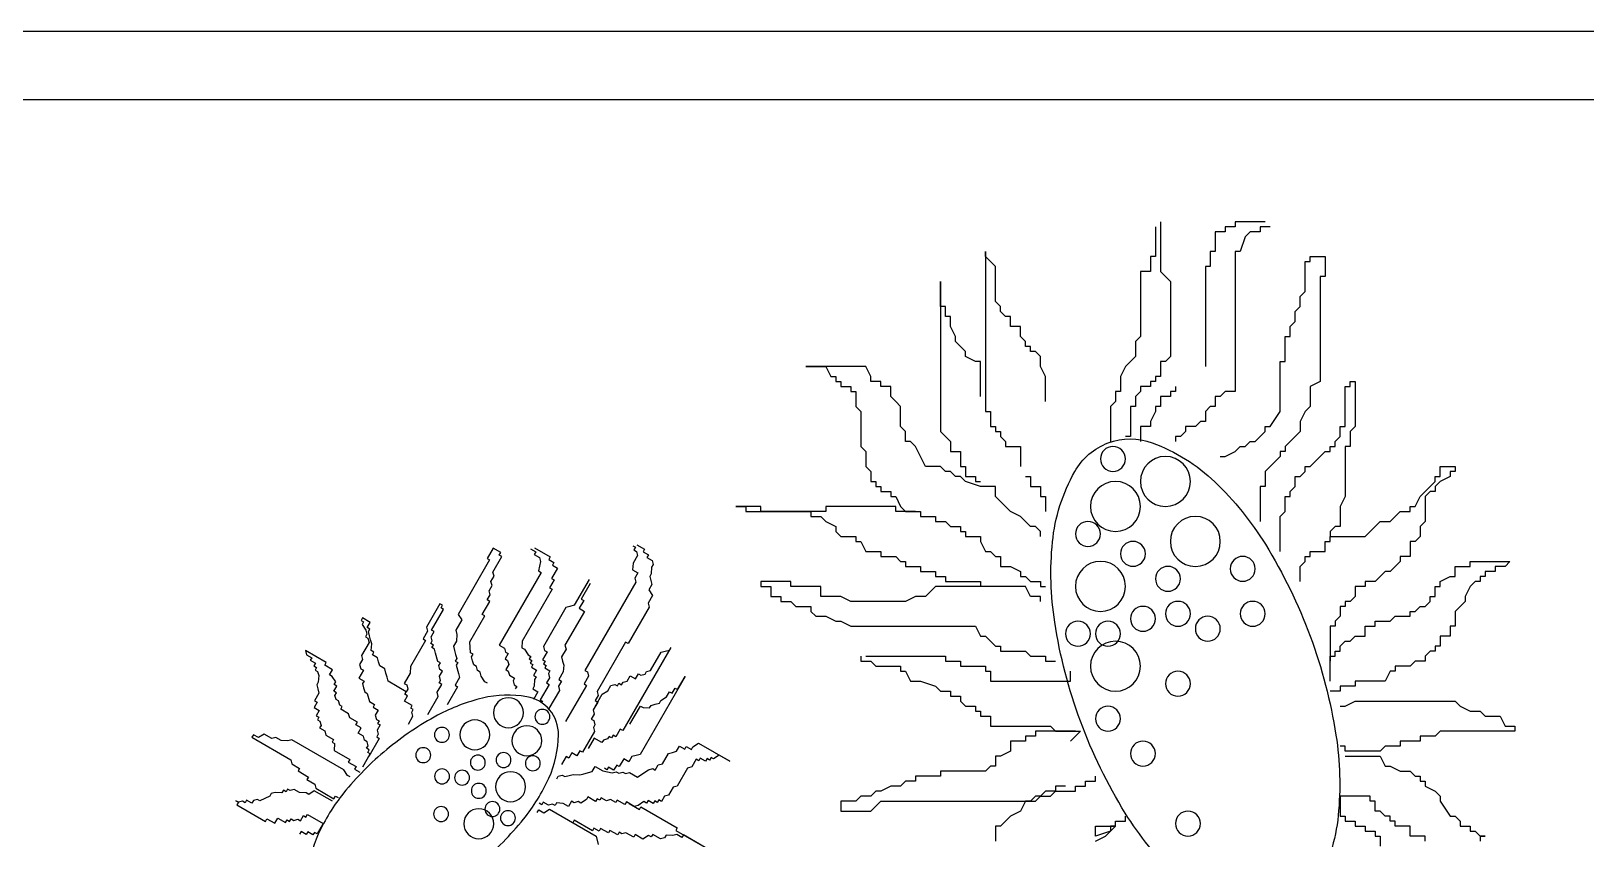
# Model space of a CAD drawing. Extents: x 839 to 4061, y 5103 to 8831.
# Drawn here: x 2578.1 to 2805.2, y 7803.5 to 7921.5 of the extents above; entities that cross this region are included whole.
import ezdxf

# ---------------------------------------------------------------- set-up
doc = ezdxf.new("R2010")
doc.units = 0
doc.header["$LTSCALE"] = 10
doc.header["$MEASUREMENT"] = 0
doc.layers.add('3', color=3, linetype='CONTINUOUS')
doc.layers.add('7', color=7, linetype='CONTINUOUS')

# ---------------------------------------------------------------- blocks, each defined once
blk = doc.blocks.new('A$C139035DF')
at = {"layer": '3', "color": 3}
for p, q in [((82.87, 379.38), (87.24, 379.38)), ((87.24, 379.38), (87.24, 378.65)), ((87.24, 378.65), (88.7, 378.65)), ((88.7, 378.65), (88.7, 377.92)), ((88.7, 377.92), (90.16, 377.92)), ((90.16, 377.92), (90.16, 375.01)), ((90.16, 375.01), (90.89, 375.01)), ((90.89, 375.01), (90.89, 372.82)), ((90.89, 372.82), (91.62, 372.82)), ((91.62, 372.82), (91.62, 358.23)), ((96, 355.31), (96, 354.58)), ((96, 354.58), (96.73, 354.58)), ((96.73, 354.58), (96.73, 353.85)), ((96.73, 353.85), (98.19, 353.85)), ((98.19, 353.85), (98.19, 352.39)), ((98.19, 352.39), (98.92, 352.39)), ((98.92, 352.39), (98.92, 351.66)), ((98.92, 351.66), (99.65, 350.2)), ((99.65, 350.2), (99.65, 349.47)), ((99.65, 349.47), (101.11, 349.47)), ((101.11, 349.47), (101.11, 347.28)), ((117.16, 342.17), (117.16, 340.71)), ((117.89, 342.17), (117.16, 342.17)), ((114.97, 339.26), (114.97, 337.07)), ((115.7, 339.26), (114.97, 339.26)), ((115.7, 340.71), (115.7, 339.26)), ((117.16, 340.71), (115.7, 340.71)), ((73.38, 332.69), (73.38, 333.42)), ((74.11, 332.69), (73.38, 332.69)), ((74.11, 331.23), (74.11, 332.69)), ((189.6, 331.74), (187.33, 330.43)), ((76.3, 331.23), (74.11, 331.23)), ((76.3, 330.5), (76.3, 331.23)), ((77.03, 330.5), (76.3, 330.5)), ((77.03, 329.77), (77.03, 330.5)), ((77.76, 329.04), (77.03, 329.77)), ((187.55, 330.05), (186.79, 329.61)), ((186.79, 329.61), (187.01, 329.23)), ((187.33, 330.43), (187.55, 330.05)), ((77.76, 326.85), (77.76, 329.04)), ((187.01, 329.23), (186.25, 328.79)), ((186.25, 328.79), (187.13, 327.28)), ((187.13, 327.28), (186.75, 327.06)), ((117.16, 324.66), (117.89, 326.12)), ((117.89, 326.12), (131.02, 326.12)), ((131.02, 326.12), (132.48, 324.66)), ((147.8, 326.12), (152.18, 326.12)), ((147.8, 324.66), (147.8, 326.12)), ((152.18, 326.85), (156.56, 326.85)), ((152.18, 326.12), (152.18, 326.85)), ((155.1, 326.12), (155.1, 324.66)), ((156.56, 326.12), (155.1, 326.12)), ((156.56, 326.85), (156.56, 326.12)), ((186.75, 327.06), (187.41, 325.92)), ((187.41, 325.92), (187.03, 325.7)), ((187.03, 325.7), (191.42, 318.12)), ((115.7, 324.66), (117.16, 324.66)), ((115.7, 323.93), (115.7, 324.66)), ((132.48, 324.66), (133.94, 324.66)), ((133.94, 324.66), (135.4, 323.93)), ((135.4, 323.93), (143.42, 323.93)), ((143.42, 323.93), (144.88, 324.66)), ((144.88, 324.66), (147.8, 324.66)), ((149.26, 323.2), (149.26, 322.47)), ((151.45, 323.2), (149.26, 323.2)), ((152.18, 323.93), (151.45, 323.2)), ((153.64, 323.93), (152.18, 323.93)), ((153.64, 324.66), (153.64, 323.93)), ((155.1, 324.66), (153.64, 324.66)), ((125.18, 320.29), (124.45, 318.83)), ((143.42, 320.29), (125.18, 320.29)), ((144.88, 321.02), (143.42, 320.29)), ((145.61, 321.02), (144.88, 321.02)), ((147.07, 321.75), (145.61, 321.02)), ((148.53, 321.75), (147.07, 321.75)), ((149.26, 322.47), (148.53, 321.75)), ((122.99, 318.1), (122.26, 317.37)), ((123.72, 318.83), (122.99, 318.1)), ((124.45, 318.83), (123.72, 318.83)), ((191.42, 318.12), (191.48, 317.15)), ((114.97, 315.91), (114.97, 315.18)), ((117.16, 315.91), (114.97, 315.91)), ((117.89, 316.64), (117.16, 315.91)), ((121.53, 316.64), (117.89, 316.64)), ((121.53, 317.37), (121.53, 316.64)), ((122.26, 317.37), (121.53, 317.37)), ((129.56, 315.91), (129.56, 315.18)), ((141.23, 315.91), (129.56, 315.91)), ((190.56, 316.11), (190.18, 315.89)), ((190.18, 315.89), (190.4, 315.51)), ((191.1, 316.93), (190.56, 316.11)), ((191.48, 317.15), (191.1, 316.93)), ((111.32, 312.26), (111.32, 313.72)), ((114.97, 315.18), (113.51, 315.18)), ((122.99, 313.72), (122.99, 312.26)), ((123.72, 313.72), (122.99, 313.72)), ((123.72, 314.45), (123.72, 313.72)), ((127.37, 314.45), (123.72, 314.45)), ((127.37, 315.18), (127.37, 314.45)), ((129.56, 315.18), (127.37, 315.18)), ((190.08, 314.32), (189.33, 313.88)), ((189.33, 313.88), (189.76, 313.12)), ((190.24, 314.91), (189.86, 314.69)), ((189.86, 314.69), (190.08, 314.32)), ((190.4, 315.51), (190.02, 315.29)), ((190.02, 315.29), (190.24, 314.91)), ((122.99, 312.26), (111.32, 312.26)), ((189.76, 313.12), (189.39, 312.9)), ((189.39, 312.9), (189.61, 312.52)), ((189.61, 312.52), (189.67, 311.54)), ((189.67, 311.54), (189.88, 311.17)), ((189.88, 311.17), (189.13, 310.73)), ((189.13, 310.73), (189.79, 309.59)), ((207.49, 308.72), (208.63, 309.37)), ((208.19, 310.13), (208.57, 310.35)), ((208.63, 309.37), (208.19, 310.13)), ((208.57, 310.35), (208.35, 310.73)), ((207.33, 308.12), (207.71, 308.34)), ((207.55, 307.74), (207.33, 308.12)), ((207.39, 307.14), (207.55, 307.74)), ((208.05, 306), (207.39, 307.14)), ((207.71, 308.34), (207.49, 308.72)), ((182.61, 301.89), (182.99, 302.11)), ((182.99, 302.11), (183.43, 301.35)), ((183.43, 301.35), (184.18, 301.79)), ((184.18, 301.79), (184.62, 301.04)), ((184.62, 301.04), (185, 301.25)), ((185, 301.25), (185.66, 300.12)), ((107.67, 297.67), (107.67, 298.4)), ((109.13, 297.67), (107.67, 297.67)), ((109.13, 296.94), (109.13, 297.67)), ((71.92, 295.48), (71.92, 292.56)), ((110.59, 296.94), (109.13, 296.94)), ((110.59, 296.21), (110.59, 296.94)), ((113.51, 296.21), (110.59, 296.21)), ((112.05, 296.94), (113.51, 296.94)), ((113.51, 296.94), (113.51, 296.21)), ((113.51, 296.21), (114.97, 296.21)), ((114.24, 295.48), (113.51, 296.21)), ((115.7, 295.48), (114.24, 295.48)), ((114.97, 296.21), (115.7, 295.48)), ((187.44, 293.56), (180.62, 289.61)), ((188.25, 293.02), (187.44, 293.56)), ((189.01, 293.46), (188.25, 293.02)), ((189.23, 293.08), (189.01, 293.46)), ((68.27, 291.1), (68.27, 290.37)), ((69.73, 291.1), (68.27, 291.1)), ((69.73, 291.83), (69.73, 291.1)), ((71.19, 291.83), (69.73, 291.83)), ((71.19, 292.56), (71.19, 291.83)), ((71.92, 292.56), (71.19, 292.56)), ((107.67, 291.1), (104.75, 291.1)), ((104.75, 291.1), (105.48, 291.1)), ((105.48, 291.1), (105.48, 290.37)), ((107.67, 289.64), (107.67, 291.1)), ((220.52, 291.47), (221.39, 289.96)), ((66.08, 289.64), (66.08, 288.18)), ((66.81, 289.64), (66.08, 289.64)), ((66.81, 290.37), (66.81, 289.64)), ((68.27, 290.37), (66.81, 290.37)), ((105.48, 290.37), (107.67, 289.64)), ((180.62, 289.61), (180.3, 288.41)), ((221.39, 289.96), (221.77, 290.18)), ((221.77, 290.18), (221.99, 289.8)), ((221.99, 289.8), (222.75, 290.24)), ((222.75, 290.24), (222.97, 289.86)), ((222.97, 289.86), (223.73, 290.3)), ((223.73, 290.3), (223.95, 289.92))]:
    blk.add_line(p, q, dxfattribs=at)
for points in [[(98.19, 379.38), (98.19, 372.09), (97.46, 371.36), (96.73, 370.63), (96.73, 359.68), (97.46, 358.95), (98.19, 358.95), (98.19, 356.77), (98.92, 356.77), (98.92, 356.04), (99.65, 356.04), (99.65, 355.31), (101.11, 355.31), (101.11, 354.58), (101.84, 353.85), (101.84, 352.39), (102.56, 352.39), (102.56, 348.01), (103.29, 348.01)], [(82.14, 378.65), (83.6, 378.65), (83.6, 377.92), (85.05, 377.92), (85.78, 377.19), (86.51, 375.01), (87.24, 375.01), (87.24, 354.58), (88.7, 354.58), (89.43, 353.85), (90.16, 353.85), (90.16, 352.39), (90.89, 352.39), (91.62, 351.66), (91.62, 350.2), (92.35, 350.2), (93.08, 349.47), (94.54, 349.47), (94.54, 348.74), (95.27, 348.01), (96, 348.01), (96, 347.28)], [(98.92, 378.65), (98.92, 374.28), (99.65, 374.28), (99.65, 372.09), (101.11, 372.09), (101.11, 362.6), (101.84, 361.87), (101.84, 359.68), (102.56, 358.95), (103.29, 358.23), (104.02, 356.77), (104.02, 354.58), (104.75, 354.58), (104.75, 353.12), (105.48, 352.39), (105.48, 347.28)], [(114.97, 353.12), (114.97, 356.77), (115.7, 358.23), (115.7, 359.68), (116.43, 360.41), (117.16, 360.41), (117.16, 361.14), (117.89, 361.14), (117.89, 361.87), (118.62, 362.6), (118.62, 364.06), (120.08, 364.06), (120.08, 365.52), (120.8, 365.52), (121.53, 366.25), (121.53, 366.98), (122.26, 367.71), (122.26, 372.82), (122.99, 373.55), (123.72, 374.28), (123.72, 375.01), (123.72, 351.66), (122.99, 351.66), (122.99, 349.47), (122.26, 349.47), (122.26, 348.74), (121.53, 348.74), (121.53, 348.01), (120.8, 347.28), (120.8, 346.55), (118.62, 346.55), (118.62, 343.63)], [(89.43, 345.09), (88.7, 345.09), (87.24, 345.82), (86.51, 346.55), (85.78, 346.55), (85.05, 347.28), (84.32, 347.28), (83.6, 348.01), (82.87, 348.74), (82.87, 349.47), (82.14, 349.47), (80.68, 351.66), (80.68, 358.95), (79.95, 358.95), (79.95, 362.6), (79.22, 362.6), (79.22, 364.06), (78.49, 364.79), (78.49, 366.25), (77.76, 366.98), (77.76, 368.44), (77.03, 369.17), (77.03, 373.55), (76.3, 373.55), (76.3, 374.28), (74.11, 374.28), (74.11, 371.36), (74.84, 371.36), (74.84, 356.04), (76.3, 355.31), (76.3, 352.39), (77.03, 351.66), (77.76, 350.2), (77.76, 348.74), (78.49, 348.01), (79.22, 347.28), (79.95, 346.55), (79.95, 345.82), (80.68, 345.82), (80.68, 345.09), (82.14, 343.63), (82.87, 342.9), (82.87, 340.71), (83.6, 340.71), (83.6, 335.61)], [(124.45, 353.85), (124.45, 358.95), (125.18, 358.95), (126.64, 359.68), (126.64, 360.41), (127.37, 361.14), (128.1, 361.87), (128.1, 362.6), (128.83, 364.06), (128.83, 365.52), (129.56, 365.52), (129.56, 366.98), (130.29, 366.98), (130.29, 370.63), (130.29, 348.74), (129.56, 348.01), (128.83, 347.28), (128.83, 345.82), (127.37, 345.82), (127.37, 343.63), (126.64, 343.63), (126.64, 342.17), (125.18, 342.17), (125.18, 341.44), (124.45, 341.44)], [(115.7, 333.42), (115.7, 334.15), (116.43, 334.88), (117.16, 334.88), (117.89, 335.61), (118.62, 336.34), (120.08, 337.07), (120.8, 337.8), (122.26, 339.26), (122.26, 340.71), (124.45, 340.71), (126.64, 341.44), (127.37, 342.17), (128.1, 342.17), (128.83, 342.9), (129.56, 342.9), (130.29, 343.63), (132.48, 343.63), (133.21, 345.09), (133.94, 346.55), (134.67, 347.28), (135.4, 347.28), (135.4, 348.74), (136.13, 349.47), (136.13, 352.39), (136.86, 353.12), (137.59, 353.85), (137.59, 355.31), (139.04, 355.31), (139.04, 356.04), (140.5, 356.04), (140.5, 356.77), (141.23, 358.23), (149.99, 358.23), (147.07, 358.23), (146.34, 356.77), (145.61, 356.77), (145.61, 356.04), (144.88, 356.04), (144.88, 355.31), (143.42, 355.31), (143.42, 354.58), (142.69, 354.58), (142.69, 352.39), (141.96, 351.66), (141.96, 346.55), (141.23, 345.82), (141.23, 343.63), (140.5, 342.9), (140.5, 341.44), (139.77, 341.44), (139.77, 340.71), (139.04, 340.71), (139.04, 339.99), (137.59, 339.99), (137.59, 339.26), (136.86, 339.26), (136.13, 337.8), (135.4, 337.07), (133.21, 337.07), (133.21, 336.34), (131.02, 336.34), (131.02, 335.61), (129.56, 335.61), (128.83, 334.88), (127.37, 334.88), (127.37, 334.15), (126.64, 334.15), (126.64, 333.42), (124.45, 333.42), (124.45, 332.69), (123.72, 331.23), (122.99, 331.23), (122.26, 330.5), (121.53, 330.5), (121.53, 329.04), (120.08, 329.04), (118.62, 328.31), (118.62, 327.58), (117.89, 327.58), (117.16, 326.85), (115.7, 326.85), (115.7, 326.12), (114.97, 326.12)], [(80.68, 331.23), (80.68, 336.34), (79.95, 337.07), (79.95, 339.26), (79.22, 339.26), (79.22, 339.99), (78.49, 340.71), (78.49, 342.17), (77.76, 342.17), (77.03, 342.9), (77.03, 343.63), (76.3, 343.63), (74.84, 345.09), (74.11, 345.82), (73.38, 345.82), (73.38, 346.55), (72.65, 346.55), (72.65, 347.28), (71.92, 348.01), (71.92, 349.47), (71.19, 349.47), (71.19, 355.31), (70.46, 355.31), (70.46, 356.04), (69.73, 356.04), (69.73, 349.47), (70.46, 348.74), (70.46, 346.55), (71.19, 346.55), (71.19, 339.26), (71.92, 337.8), (71.92, 334.88), (72.65, 334.88), (73.38, 334.15), (73.38, 333.42), (68.27, 333.42), (67.54, 334.15), (66.81, 334.88), (66.08, 335.61), (64.63, 335.61), (63.9, 336.34), (63.17, 337.07), (61.71, 337.07), (61.71, 337.8), (60.98, 337.8), (60.25, 339.26), (59.52, 339.99), (58.79, 340.71), (58.06, 341.44), (58.06, 342.17), (57.33, 342.17), (57.33, 343.63), (55.14, 343.63), (55.14, 342.9), (55.87, 342.9), (55.87, 342.17), (57.33, 341.44), (58.06, 340.71), (58.06, 339.99), (58.79, 339.99), (59.52, 339.26), (59.52, 335.61), (60.25, 334.88), (60.25, 333.42), (60.98, 332.69), (61.71, 332.69), (61.71, 330.5), (63.17, 330.5), (63.17, 329.77), (63.9, 329.04), (64.63, 328.31), (65.36, 328.31), (66.81, 326.85), (68.27, 326.85), (68.27, 326.12), (69.73, 326.12), (69.73, 324.66), (70.46, 323.93), (71.19, 323.93), (71.19, 323.2), (71.92, 323.2), (71.92, 321.75), (72.65, 321.02), (72.65, 320.29), (73.38, 320.29), (73.38, 315.18)], [(133.94, 337.07), (136.86, 337.07), (136.86, 337.8), (147.07, 337.8), (147.07, 337.07), (156.56, 337.07), (156.56, 337.8), (160.2, 337.8), (158.74, 337.8), (158.74, 337.07), (149.26, 337.07), (149.26, 336.34), (147.8, 336.34), (147.07, 335.61), (145.61, 334.88), (145.61, 334.15), (144.88, 333.42), (142.69, 333.42), (142.69, 332.69), (141.96, 332.69), (141.23, 331.23), (139.04, 331.23), (139.04, 330.5), (136.86, 330.5), (136.13, 329.77), (135.4, 329.77), (135.4, 329.04), (133.21, 329.04), (133.21, 328.31), (131.02, 328.31), (131.02, 327.58), (129.56, 327.58), (129.56, 326.85), (124.45, 326.85), (124.45, 326.12)], [(174.67, 332.2), (173.53, 331.54), (173.75, 331.16), (172.99, 330.72), (173.21, 330.34), (172.45, 329.91), (172.29, 329.31), (172.51, 328.93), (172.57, 327.95), (172.79, 327.57), (172.63, 326.97), (172.47, 326.38), (172.91, 325.62), (172.38, 324.8), (173.03, 323.66), (172.87, 323.07), (175.95, 317.76), (176.32, 317.98), (180.49, 310.78), (180.33, 310.19), (180.77, 309.43), (180.39, 309.21), (181.05, 308.07), (180.89, 307.47), (181.33, 306.72), (180.95, 306.5), (180.79, 305.9), (181.01, 305.52), (180.85, 304.92), (182.61, 301.89)], [(175.27, 332.04), (174.89, 331.82), (175.11, 331.44), (174.73, 331.22), (174.57, 330.62), (175.23, 329.49), (175.29, 328.51), (174.53, 328.07), (174.97, 327.31), (174.81, 326.72), (182.27, 313.84), (181.89, 313.62), (181.73, 313.02), (182.39, 311.88), (182.01, 311.66), (185.08, 306.36)], [(196.5, 311.96), (196.88, 312.18), (197.42, 313), (197.58, 313.6), (197.96, 313.82), (198.12, 314.42), (198.5, 314.64), (198.66, 315.23), (198.82, 315.83), (198.6, 316.21), (198.98, 316.43), (199.08, 318.01), (196.88, 321.79), (197.26, 322.01), (196.16, 323.91), (196.54, 324.13), (196.1, 324.89), (196.26, 325.48), (195.82, 326.24), (195.98, 326.84), (195.54, 327.6), (195.7, 328.19), (194.39, 330.47), (194.77, 330.69), (194.55, 331.07), (195.68, 331.72), (196.56, 330.21), (196.18, 329.99), (200.79, 322.03), (200.25, 321.22), (201.13, 319.7), (200.97, 319.1), (201.03, 318.13), (201.47, 317.37), (201.31, 316.77), (201.15, 316.17), (200.99, 315.57), (201.21, 315.2), (200.83, 314.98), (201.05, 314.6), (200.73, 313.4), (200.57, 312.8), (201.23, 311.67), (200.85, 311.45), (202.39, 308.8)], [(73.38, 312.26), (73.38, 315.91), (72.65, 315.91), (72.65, 316.64), (71.92, 316.64), (71.92, 317.37), (71.19, 318.1), (70.46, 318.1), (69.73, 318.83), (68.27, 318.83), (68.27, 320.29), (66.81, 320.29), (66.81, 321.02), (64.63, 321.02), (63.9, 321.75), (61.71, 321.75), (61.71, 322.47), (60.98, 322.47), (60.25, 323.2), (59.52, 323.2), (58.79, 323.93), (58.79, 324.66), (58.06, 324.66), (58.06, 326.12), (57.33, 326.12), (57.33, 326.85), (55.87, 327.58), (55.14, 327.58), (55.14, 329.04), (52.95, 329.04), (52.95, 329.77), (47.12, 329.77), (47.84, 329.04), (49.3, 329.04), (49.3, 328.31), (50.76, 328.31), (50.76, 327.58), (51.49, 327.58), (51.49, 326.85), (52.22, 326.85), (52.95, 326.12), (53.68, 324.66), (53.68, 323.93), (54.41, 323.2), (55.14, 322.47), (55.14, 320.29), (55.87, 320.29), (55.87, 318.83), (57.33, 318.83), (57.33, 317.37), (58.06, 317.37), (58.06, 316.64), (58.79, 316.64), (59.52, 315.91), (59.52, 315.18), (60.98, 315.18), (61.71, 314.45), (63.9, 314.45), (63.9, 313.72), (64.63, 313.72), (65.36, 312.26), (69.73, 312.26), (69.73, 311.53), (71.92, 311.53), (71.92, 310.8), (73.38, 310.8)], [(190.2, 331.58), (189.44, 331.14), (189.66, 330.77), (188.9, 330.33), (188.74, 329.73), (189.02, 328.37), (188.65, 328.15), (194.79, 317.55), (194.03, 317.11), (193.87, 316.51), (193.49, 316.29), (193.93, 315.53), (193.55, 315.31), (193.39, 314.72), (193.83, 313.96), (193.45, 313.74), (193.29, 313.14), (192.54, 312.7), (192.76, 312.32), (192.6, 311.72), (192.22, 311.5), (192.44, 311.13)], [(181.65, 327.14), (183.84, 323.35), (184.44, 323.19), (185.04, 323.03), (188.33, 317.35), (188.17, 316.75), (187.79, 316.53), (188.45, 315.39), (188.07, 315.17), (188.29, 314.79), (187.91, 314.57), (188.13, 314.2), (187.37, 313.76), (187.59, 313.38), (187.43, 312.78), (187.87, 312.02), (187.49, 311.8), (188.81, 309.53), (188.43, 309.31)], [(181.49, 326.54), (182.8, 324.26), (182.42, 324.04), (183.08, 322.91), (182.33, 322.47), (185.18, 317.55), (185.02, 316.95), (185.68, 315.81), (185.52, 315.21), (185.36, 314.61), (185.42, 313.64), (186.08, 312.5), (185.7, 312.28), (186.14, 311.52), (185.98, 310.93), (187.51, 308.27)], [(205.22, 307.4), (203.68, 310.05), (203.84, 310.65), (203.18, 311.79), (203.56, 312.01), (203.34, 312.38), (203.5, 312.98), (203.06, 313.74), (203.44, 313.96), (203.6, 314.56), (203.38, 314.94), (203.76, 315.16), (204.08, 316.35), (204.24, 316.95), (204.62, 317.17), (204.4, 317.55), (204.78, 317.77), (204.56, 318.15), (204.72, 318.75), (204.28, 319.5), (204.66, 319.72), (202.9, 322.75), (203.28, 322.97), (203.06, 323.35), (203.44, 323.57), (205.42, 320.16), (205.26, 319.56), (205.91, 318.43), (205.54, 318.21), (207.73, 314.42), (207.79, 313.44), (208.67, 311.93), (208.29, 311.71), (208.13, 311.11), (208.35, 310.73), (211, 312.27), (211.16, 312.86), (211.32, 313.46), (211.48, 314.06), (212.24, 314.5), (212.4, 315.1), (212.56, 315.7), (213.31, 316.14), (213.09, 316.51), (213.47, 316.73), (213.41, 317.71), (213.57, 318.31), (213.73, 318.91), (213.89, 319.51), (213.67, 319.88), (214.05, 320.1), (213.61, 320.86), (214.75, 321.52), (214.97, 321.14), (214.59, 320.92), (214.81, 320.54), (214.27, 319.72), (214.11, 319.13), (214.33, 318.75), (213.95, 318.53), (213.79, 317.93), (214.89, 316.04), (214.73, 315.44), (215.17, 314.68), (215.01, 314.08), (214.63, 313.86), (215.29, 312.73), (214.53, 312.29), (214.75, 311.91), (214.59, 311.31), (214.43, 310.71), (214.05, 310.49), (213.73, 309.3), (212.98, 308.86), (213.19, 308.48), (212.44, 308.04), (212.88, 307.28), (212.72, 306.68), (212.34, 306.46), (212.56, 306.09), (212.18, 305.87), (212.62, 305.11), (212.46, 304.51), (212.68, 304.13), (212.3, 303.91), (213.83, 301.26)], [(141.96, 315.91), (141.96, 315.18), (140.5, 315.18), (139.77, 314.45), (136.13, 314.45), (136.13, 313.72), (135.4, 313.72), (134.67, 312.26), (133.21, 312.26), (131.02, 311.53), (130.29, 310.8), (128.83, 310.8), (128.83, 310.07), (127.37, 310.07), (127.37, 309.34), (126.64, 308.61), (125.18, 308.61), (125.18, 307.88), (124.45, 307.88), (124.45, 307.15), (122.99, 307.15), (122.99, 305.69), (114.24, 305.69), (113.51, 304.96), (109.86, 304.96), (111.32, 303.51)], [(180.83, 308.45), (179.74, 310.35), (178.92, 310.88), (178.48, 311.64), (177.88, 311.8), (177.5, 311.58), (177.28, 311.96), (176.9, 311.74), (176.68, 312.12), (176.09, 312.28), (175.65, 313.04), (174.89, 312.6), (174.45, 313.36), (174.07, 313.14), (173.47, 313.3), (173.25, 313.67), (172.66, 313.83), (171.12, 316.49), (170.52, 316.65), (169.92, 316.8), (169.7, 317.18), (176.73, 305.06), (177.1, 305.28), (177.76, 304.14), (178.14, 304.36), (178.36, 303.99), (178.74, 304.2), (178.96, 303.83), (179.56, 303.67), (179.78, 303.29), (180.91, 303.95), (181.79, 302.43)], [(214.71, 299.75), (213.61, 301.64), (213.99, 301.86), (213.77, 302.24), (214.15, 302.46), (213.93, 302.84), (214.09, 303.43), (214.47, 303.65), (214.63, 304.25), (215.39, 304.69), (214.95, 305.45), (215.71, 305.89), (215.49, 306.27), (216.62, 306.92), (216.78, 307.52), (217.92, 308.18), (217.7, 308.56), (218.08, 308.78), (218.24, 309.38), (218.62, 309.6), (218.78, 310.19), (218.56, 310.57), (218.94, 310.79), (218.5, 311.55), (218.88, 311.77), (218.66, 312.15), (219.2, 312.97), (219.57, 313.19), (219.14, 313.94), (220.27, 314.6), (220.05, 314.98), (223.08, 316.74), (222.92, 316.14), (222.17, 315.7), (222.39, 315.32), (221.63, 314.88), (221.85, 314.5), (221.47, 314.28), (221.69, 313.9), (221.31, 313.68), (221.15, 313.09), (221.21, 312.11), (221.43, 311.73), (221.27, 311.13), (221.11, 310.53), (221.77, 309.4), (221.39, 309.18), (221.83, 308.42), (221.07, 307.98), (221.51, 307.22), (221.13, 307), (221.35, 306.63), (220.97, 306.41), (220.81, 305.81), (221.03, 305.43), (220.27, 304.99), (220.11, 304.39), (218.98, 303.73), (219.2, 303.36), (218.82, 303.14), (218.88, 302.16), (216.61, 300.84), (216.83, 300.46), (215.69, 299.81), (215.91, 299.43), (215.15, 298.99)], [(175.69, 305.98), (174.15, 308.63), (173.77, 308.41), (172.8, 308.35), (172.58, 308.73), (171.98, 308.89), (171.38, 309.05), (171.16, 309.43), (170.34, 309.97), (169.91, 310.72), (169.53, 310.5), (169.09, 311.26), (168.71, 311.04), (167.61, 312.94), (174.19, 301.57), (174.79, 301.41), (175.39, 301.25), (175.83, 300.5), (176.59, 300.93), (177.25, 299.8), (177.62, 300.02), (178.06, 299.26), (178.82, 299.7), (179.04, 299.32), (179.42, 299.54)], [(71.92, 308.61), (71.19, 308.61), (69.73, 309.34), (55.14, 309.34), (54.41, 308.61), (52.95, 307.88), (51.49, 307.88), (50.76, 307.15), (48.57, 307.15), (47.84, 305.69), (46.39, 305.69), (46.39, 304.96), (57.33, 304.96), (58.06, 304.23), (60.25, 304.23), (60.25, 303.51), (63.17, 303.51), (63.17, 302.78), (65.36, 302.78), (66.08, 302.05), (71.19, 302.05), (71.19, 302.78), (71.92, 302.78)], [(110.59, 304.96), (116.43, 304.96), (116.43, 304.23), (117.89, 304.23), (117.89, 303.51), (120.08, 303.51), (120.08, 302.05), (121.53, 301.32), (122.26, 301.32), (122.26, 299.86), (122.99, 299.86), (123.72, 299.13), (130.29, 299.13), (130.29, 298.4), (133.94, 298.4), (133.94, 297.67), (135.4, 297.67), (136.13, 296.94), (137.59, 296.94), (139.04, 296.21), (139.77, 296.21), (140.5, 295.48), (141.96, 295.48), (142.69, 294.75), (144.88, 294.75), (144.88, 293.29), (140.5, 293.29), (139.04, 294.75), (116.43, 294.75), (115.7, 295.48), (116.43, 295.48), (117.16, 294.75), (117.89, 294.75), (118.62, 293.29), (120.08, 292.56), (120.8, 291.83), (121.53, 291.1), (122.26, 291.1), (122.26, 288.91)], [(216.57, 298.29), (216.95, 298.51), (217.48, 299.33), (225.06, 303.72), (225.66, 303.56), (226.63, 303.62), (227.39, 304.05), (227.99, 303.9), (229.13, 304.55), (229.94, 304.02), (230.7, 304.45), (230.92, 304.08), (225.24, 300.78), (225.08, 300.19), (223.94, 299.53), (224.16, 299.15), (222.65, 298.27), (222.87, 297.89), (221.73, 297.23), (221.57, 296.64), (218.92, 295.1), (218.7, 295.48), (218.32, 295.26)], [(186.38, 298), (186.16, 298.38), (185.56, 298.54), (185.18, 298.32), (184.58, 298.48), (183.99, 298.64), (183.01, 298.58), (182.41, 298.74), (181.21, 299.06), (180.77, 299.82), (179.64, 299.16), (178.28, 298.88), (177.68, 299.04), (177.31, 298.82), (176.71, 298.98), (176.33, 298.76), (175.73, 298.92), (174.59, 298.26), (173.78, 298.8), (172.96, 299.34), (172.36, 299.5), (171.98, 299.28), (171.54, 300.04), (170.94, 300.2), (170.07, 301.71), (169.47, 301.87), (168.87, 302.03), (168.43, 302.79), (167.67, 302.35), (167.45, 302.73), (166.7, 302.29), (166.48, 302.67), (165.66, 303.2), (161.11, 300.57), (162.63, 301.45), (163.45, 300.91), (163.83, 301.13), (164.05, 300.75), (164.42, 300.97), (164.64, 300.59), (165.4, 301.03), (165.62, 300.65), (166, 300.87), (166.66, 299.74), (167.26, 299.58), (168.79, 296.92), (169.39, 296.77), (170.05, 295.63), (170.65, 295.47), (171.09, 294.71), (171.46, 294.93), (171.68, 294.55), (172.06, 294.77), (172.28, 294.39), (173.04, 294.83), (173.26, 294.45), (173.64, 294.67), (174.46, 294.13), (175.05, 293.97), (176.19, 294.63), (176.41, 294.25), (177.55, 294.91), (177.76, 294.53), (178.52, 294.97), (179.12, 294.81), (179.88, 295.25), (180.1, 294.87), (180.48, 295.09), (180.7, 294.71), (181.83, 295.37), (182.05, 294.99), (182.87, 294.45), (183.25, 294.67), (183.85, 294.51), (184.23, 294.73), (184.66, 293.98), (185.42, 294.42), (186.4, 294.48), (186.62, 294.1), (187, 294.32), (187.6, 294.16), (188.35, 294.6), (188.57, 294.22), (188.95, 294.44)], [(71.19, 301.32), (66.08, 301.32), (65.36, 299.86), (64.63, 299.86), (63.17, 299.13), (61.71, 299.13), (60.98, 298.4), (60.25, 298.4), (60.25, 297.67), (59.52, 297.67), (59.52, 296.94), (58.06, 296.21), (57.33, 295.48), (57.33, 294.75), (55.87, 292.56), (55.14, 292.56), (54.41, 291.83), (54.41, 291.1), (52.95, 291.1), (52.95, 290.37), (52.22, 290.37), (51.49, 289.64), (50.76, 289.64), (51.49, 289.64), (51.49, 288.91)], [(59.52, 288.91), (59.52, 289.64), (61.71, 289.64), (61.71, 291.1), (63.9, 291.1), (63.9, 291.83), (64.63, 291.83), (64.63, 292.56), (65.36, 292.56), (66.08, 293.29), (66.81, 293.29), (66.81, 294.75), (67.54, 294.75), (67.54, 295.48), (71.92, 295.48)], [(219.14, 294.72), (221.79, 296.26), (222.61, 295.72), (222.99, 295.94), (223.96, 296), (224.72, 296.44), (225.32, 296.28), (225.7, 296.5), (225.92, 296.12), (226.3, 296.34), (226.52, 295.96), (227.49, 296.02), (228.09, 295.86), (228.31, 295.48), (229.73, 294.78), (230.11, 295), (230.7, 294.84), (230.92, 294.46), (231.68, 294.9), (231.9, 294.52), (232.28, 294.74), (232.88, 294.58), (233.26, 294.8), (232.88, 294.58), (233.1, 294.21), (228.93, 291.79), (228.71, 292.17), (227.57, 291.51), (227.14, 292.27), (226, 291.61), (225.78, 291.99), (225.4, 291.77), (225.18, 292.15), (224.8, 291.93), (224.2, 292.09), (223.83, 291.87), (223.39, 292.63), (223.01, 292.41), (222.79, 292.79), (220.52, 291.47)], [(175.81, 294.41), (174.3, 293.54), (174.08, 293.91), (168.77, 290.84), (168.99, 290.46), (164.07, 287.61)], [(162.93, 286.95), (167.86, 289.81), (168.08, 289.43), (168.83, 289.87), (169.43, 289.71), (170.41, 289.77), (170.63, 289.39), (171.23, 289.23), (172.36, 289.89), (172.58, 289.51), (172.96, 289.73), (173.78, 289.19), (174.91, 289.85), (175.13, 289.47), (176.27, 290.13), (176.87, 289.97), (177.25, 290.19), (177.47, 289.81), (178.6, 290.47), (178.82, 290.09), (179.96, 290.75), (180.18, 290.37), (180.94, 290.81), (181.16, 290.43), (183.81, 291.96), (184.03, 291.58)], [(107.67, 288.91), (106.21, 289.64), (104.75, 291.1), (104.75, 291.83), (103.29, 291.83), (103.29, 292.56)]]:
    blk.add_lwpolyline(points, dxfattribs=at)
for points in [[(76.3, 318.83, 0.049822), (72.54, 304.37, 0.06364), (72.21, 292.65, 0.103576), (75.47, 282.35, 0.178002), (80.35, 278.18, 0.178002), (86.77, 278.17, 0.103576), (95.94, 283.88, 0.06364), (103.31, 292.99, 0.049822), (109.86, 306.42, 0.049822), (113.62, 320.88, 0.06364), (113.95, 332.6, 0.103576), (110.69, 342.9, 0.178002), (105.81, 347.07, 0.178002), (99.39, 347.08, 0.103576), (90.22, 341.37, 0.06364), (82.85, 332.26, 0.049822)], [(211.22, 302.28, -0.049822), (217.52, 295.9, -0.06364), (221.21, 289.92, -0.103576), (222.62, 283.59, -0.178002), (221.34, 279.96, -0.178002), (218.01, 278.02, -0.103576), (211.53, 278.23, -0.06364), (204.97, 280.74, -0.049822), (197.53, 285.74, -0.049822), (191.23, 292.12, -0.06364), (187.53, 298.1, -0.103576), (186.12, 304.43, -0.178002), (187.41, 308.07, -0.178002), (190.74, 310, -0.103576), (197.22, 309.79, -0.06364), (203.78, 307.28, -0.049822)]]:
    blk.add_lwpolyline(points, format="xyb", close=True, dxfattribs=at)
for centre, radius in [((105.12, 344.73), 1.82), ((97.46, 341.44), 3.65), ((104.75, 337.8), 3.65), ((93.08, 332.69), 3.65), ((108.77, 333.78), 1.82), ((102.2, 330.87), 1.82), ((86.15, 328.68), 1.82), ((106.94, 326.12), 3.65), ((97.09, 327.22), 1.82), ((84.69, 322.11), 1.82), ((95.63, 322.11), 1.82), ((100.74, 321.38), 1.82), ((91.26, 319.92), 1.82), ((105.85, 319.19), 1.82), ((110.23, 319.19), 1.82), ((104.75, 314.45), 3.65), ((95.63, 311.9), 1.82), ((193.43, 307.66), 2.19), ((105.85, 306.79), 1.82), ((188.47, 307.06), 1.09), ((190.74, 303.57), 2.19), ((198.34, 304.43), 2.19), ((203.15, 304.43), 1.09), ((100.74, 301.68), 1.82), ((205.88, 301.46), 1.09), ((189.87, 300.28), 1.09), ((194.15, 300.74), 1.09), ((197.9, 300.38), 1.09), ((193.12, 296.85), 2.19), ((200.2, 298.17), 1.09), ((203.13, 298.35), 1.09), ((197.76, 296.25), 1.09), ((94.17, 291.47), 1.82), ((193.5, 292.26), 1.09), ((195.77, 293.58), 1.09), ((197.76, 291.45), 2.19), ((203.27, 292.86), 1.09)]:
    blk.add_circle(centre, radius, dxfattribs=at)
blk = doc.blocks.new('A$C3C5F467C')
at = {"layer": '3'}
blk.add_lwpolyline([(421.99, 450.6), (421.99, 40), (40, 40), (40, 450.6)], close=True, dxfattribs=at)
at = {"layer": '7'}
blk.add_lwpolyline([(30, 460.6), (431.99, 460.6), (431.99, 30), (30, 30)], close=True, dxfattribs=at)
at = {"layer": '3', "color": 3, "xscale": -1}
blk.add_blockref('A$C139035DF', (370.26, 53.37), dxfattribs=at)

msp = doc.modelspace()

# ---------------------------------------------------------------- block references
at = {"layer": '3', "color": 3}
msp.add_blockref('A$C3C5F467C', (2470.96, 7460.89), dxfattribs=at)

doc.saveas('drawing.dxf')
